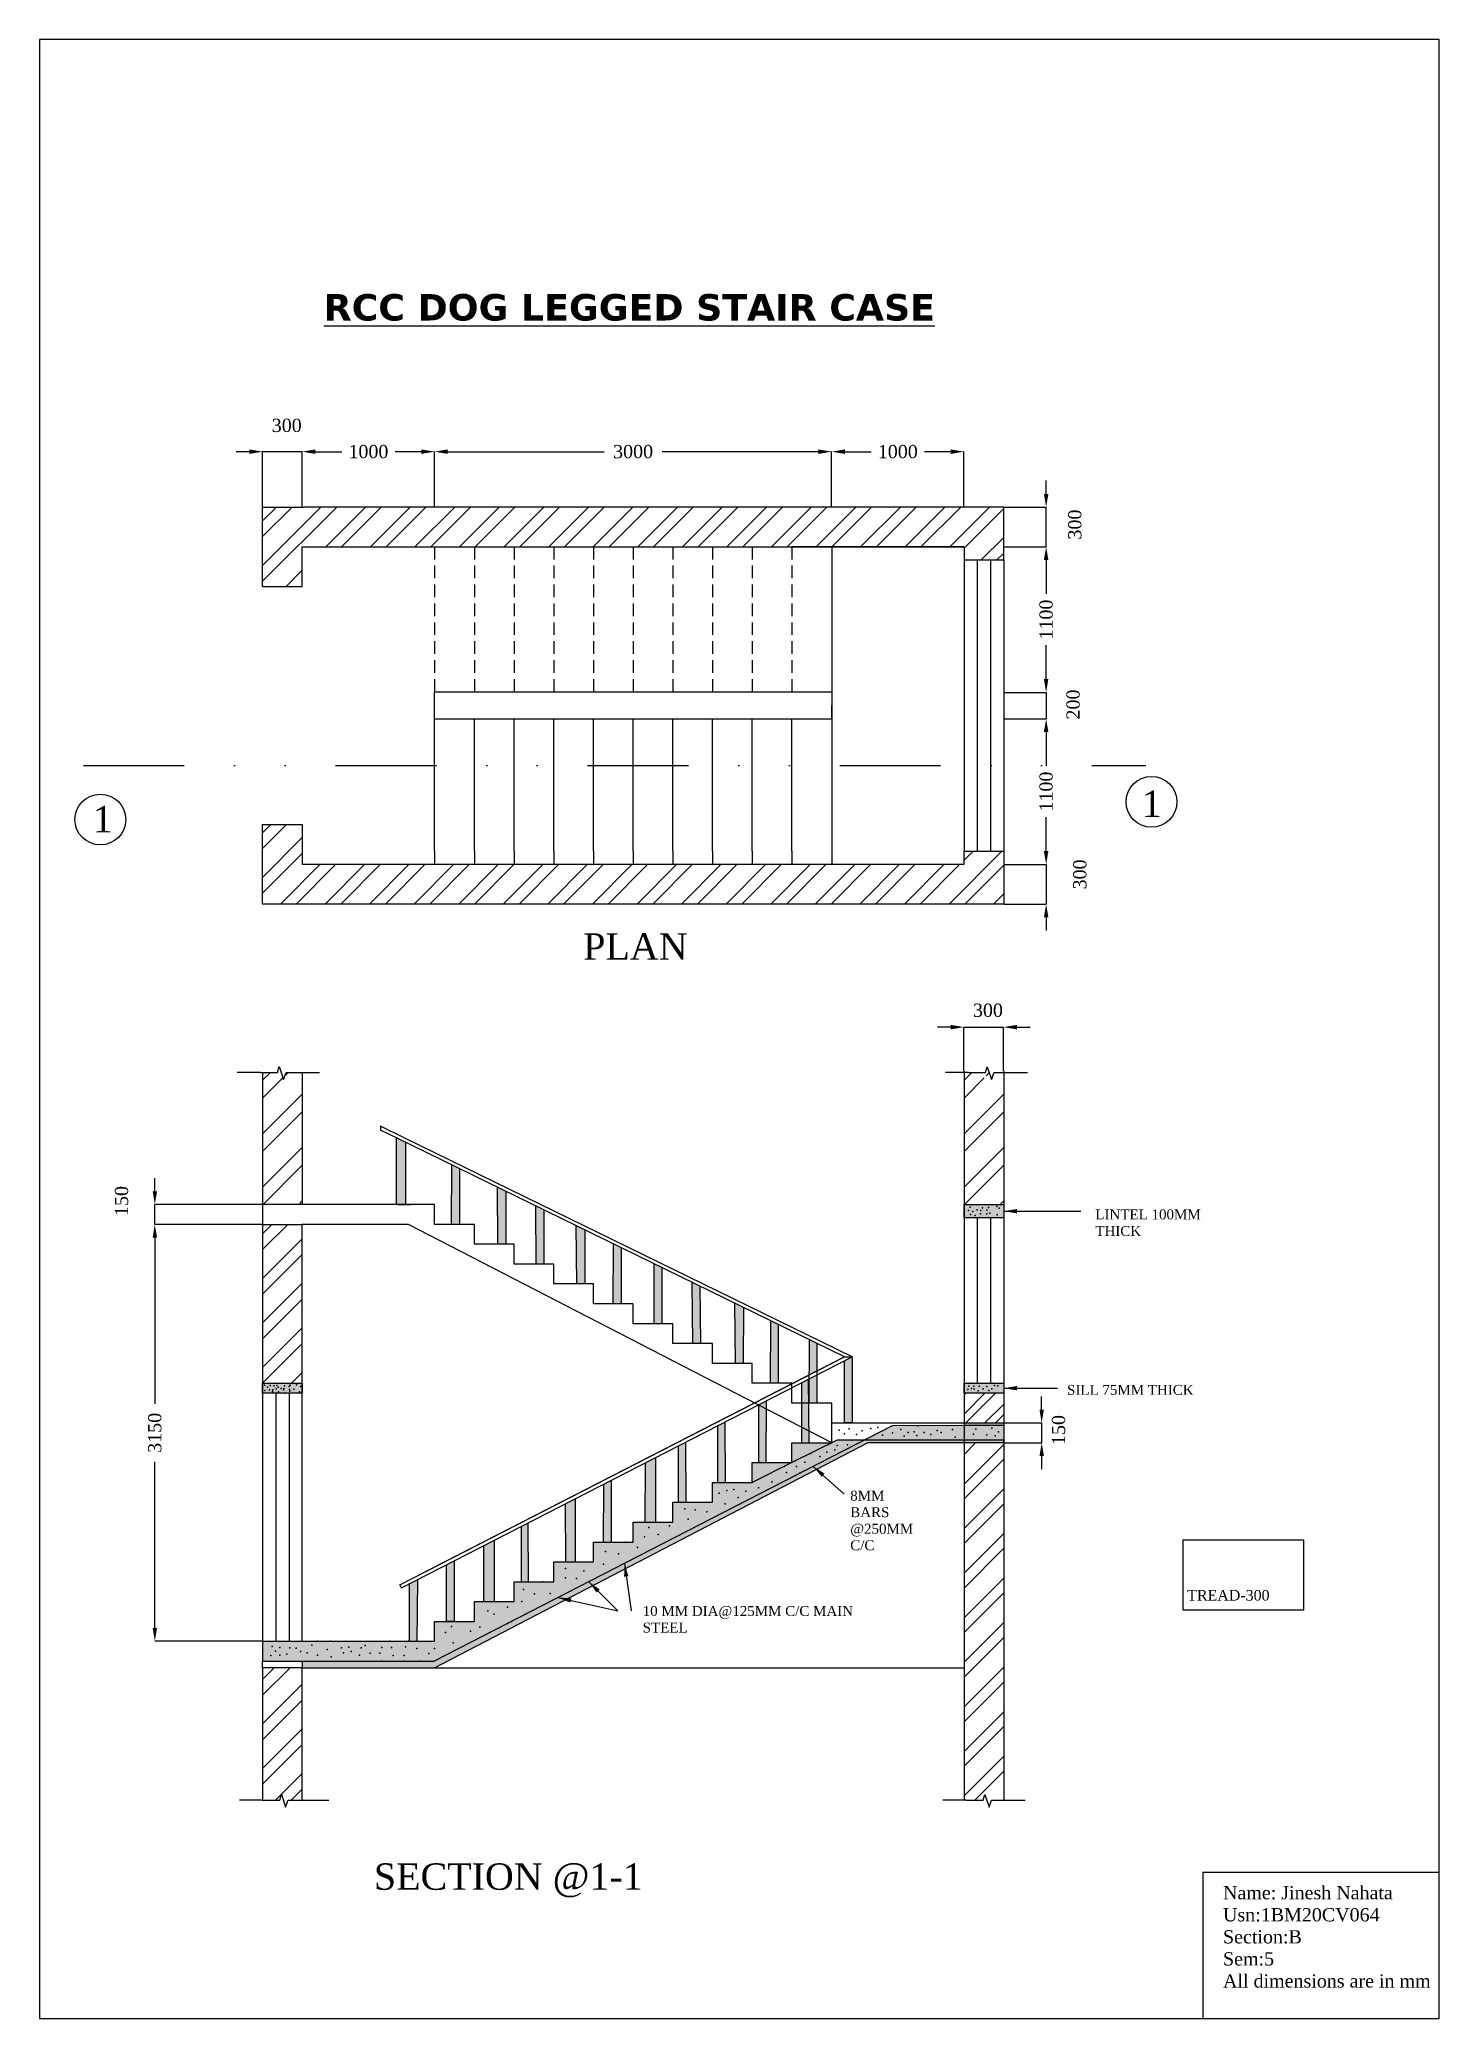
# Model space of a CAD drawing. Header units: millimetres. Extents: x -4890 to 5688, y -2617 to 12338.
import ezdxf

# ---------------------------------------------------------------- set-up
doc = ezdxf.new("R2010")
doc.units = ezdxf.units.MM
for name, pattern in [('ACAD_ISO02W100', [15, 12, -3]), ('DIVIDEX2', [63.5, 25.4, -12.7, 0, -12.7, 0, -12.7]), ('HIDDEN2', [4.7625, 3.175, -1.5875])]:
    doc.linetypes.add(name, pattern=pattern)
doc.styles.get("Standard").update_dxf_attribs({"font": 'times.ttf'})
doc.dimstyles.new('ISO-25', dxfattribs={"dimtxt": 100, "dimasz": 100, "dimexe": 1.25, "dimexo": 0.625, "dimgap": 60, "dimtad": 1, "dimtxsty": 'Standard', "dimcen": 60, "dimadec": 0, "dimazin": 0, "dimtfac": 1, "dimtmove": 0, "dimatfit": 3, "dimfxl": 1, "dimarcsym": 0})
pattern_1 = [(45, (0, 0), (-168.38, 168.38), []), (45, (0, 119.06), (-168.38, 168.38), [])]

# ---------------------------------------------------------------- blocks, each defined once
blk = doc.blocks.new('*D0')
at = {"color": 0, "lineweight": -2, "ltscale": 30, "transparency": 16777216}
for p, q in [((-3305, 9224), (-3405, 9224)), ((-3205, 8806), (-3205, 9225)), ((-2905, 9224), (-3205, 9224)), ((-2905, 8807), (-2905, 9225)), ((-2805, 9224), (-2705, 9224))]:
    blk.add_line(p, q, dxfattribs=at)
at = {"color": 0, "ltscale": 30, "transparency": 16777216}
for points in [[(-3305, 9241), (-3305, 9207), (-3205, 9224)], [(-2805, 9241), (-2805, 9207), (-2905, 9224)]]:
    blk.add_solid(points, dxfattribs=at)
at = {"layer": 'Defpoints', "color": 0, "ltscale": 30, "transparency": 16777216}
for p in [(-3205, 9224), (-3205, 8805), (-2905, 8806)]:
    blk.add_point(p, dxfattribs=at)
at = {"color": 0, "ltscale": 30, "transparency": 16777216, "insert": (-3022, 9422), "char_height": 100, "attachment_point": 5}
blk.add_mtext('300', dxfattribs=at)
blk = doc.blocks.new('*D1')
at = {"color": 0, "lineweight": -2, "ltscale": 30, "transparency": 16777216}
for p, q in [((-1905, 8806), (-1905, 9225)), ((-1805, 9224), (-623, 9224)), ((995, 9224), (-186, 9224)), ((1095, 8806), (1095, 9225))]:
    blk.add_line(p, q, dxfattribs=at)
at = {"color": 0, "ltscale": 30, "transparency": 16777216}
for points in [[(-1805, 9241), (-1805, 9207), (-1905, 9224)], [(995, 9241), (995, 9207), (1095, 9224)]]:
    blk.add_solid(points, dxfattribs=at)
at = {"layer": 'Defpoints', "color": 0, "ltscale": 30, "transparency": 16777216}
for p in [(1095, 9224), (-1905, 8805), (1095, 8805)]:
    blk.add_point(p, dxfattribs=at)
at = {"color": 0, "ltscale": 30, "transparency": 16777216, "insert": (-405, 9224), "char_height": 100, "attachment_point": 5}
blk.add_mtext('3000', dxfattribs=at)
blk = doc.blocks.new('*D2')
at = {"color": 0, "lineweight": -2, "ltscale": 30, "transparency": 16777216}
for p, q in [((1095, 8806), (1095, 9225)), ((1195, 9224), (1394, 9224)), ((1995, 9224), (1797, 9224)), ((2095, 8806), (2095, 9225))]:
    blk.add_line(p, q, dxfattribs=at)
at = {"color": 0, "ltscale": 30, "transparency": 16777216}
for points in [[(1195, 9241), (1195, 9207), (1095, 9224)], [(1995, 9241), (1995, 9207), (2095, 9224)]]:
    blk.add_solid(points, dxfattribs=at)
at = {"layer": 'Defpoints', "color": 0, "ltscale": 30, "transparency": 16777216}
for p in [(2095, 9224), (1095, 8805), (2095, 8805)]:
    blk.add_point(p, dxfattribs=at)
at = {"color": 0, "ltscale": 30, "transparency": 16777216, "insert": (1595, 9224), "char_height": 100, "attachment_point": 5}
blk.add_mtext('1000', dxfattribs=at)
blk = doc.blocks.new('*D3')
at = {"color": 0, "lineweight": -2, "ltscale": 30, "transparency": 16777216}
for p, q in [((-2905, 8807), (-2905, 9225)), ((-2805, 9224), (-2606, 9224)), ((-2005, 9224), (-2203, 9224)), ((-1905, 8806), (-1905, 9225))]:
    blk.add_line(p, q, dxfattribs=at)
at = {"color": 0, "ltscale": 30, "transparency": 16777216}
for points in [[(-2805, 9241), (-2805, 9207), (-2905, 9224)], [(-2005, 9241), (-2005, 9207), (-1905, 9224)]]:
    blk.add_solid(points, dxfattribs=at)
at = {"layer": 'Defpoints', "color": 0, "ltscale": 30, "transparency": 16777216}
for p in [(-2905, 9224), (-2905, 8806), (-1905, 8805)]:
    blk.add_point(p, dxfattribs=at)
at = {"color": 0, "ltscale": 30, "transparency": 16777216, "insert": (-2405, 9224), "char_height": 100, "attachment_point": 5}
blk.add_mtext('1000', dxfattribs=at)
blk = doc.blocks.new('*D4')
at = {"color": 0, "lineweight": -2, "ltscale": 30, "transparency": 16777216}
for p, q in [((2716, 8905), (2716, 9005)), ((2396, 8805), (2717, 8805)), ((2716, 8505), (2716, 8805)), ((2396, 8505), (2717, 8505)), ((2716, 8405), (2716, 8305))]:
    blk.add_line(p, q, dxfattribs=at)
at = {"color": 0, "ltscale": 30, "transparency": 16777216}
for points in [[(2699, 8905), (2733, 8905), (2716, 8805)], [(2699, 8405), (2733, 8405), (2716, 8505)]]:
    blk.add_solid(points, dxfattribs=at)
at = {"layer": 'Defpoints', "color": 0, "ltscale": 30, "transparency": 16777216}
for p in [(2395, 8805), (2716, 8805), (2395, 8505)]:
    blk.add_point(p, dxfattribs=at)
at = {"color": 0, "ltscale": 30, "transparency": 16777216, "insert": (2933, 8673), "char_height": 100, "attachment_point": 5, "rotation": 90}
blk.add_mtext('300', dxfattribs=at)
blk = doc.blocks.new('*D5')
at = {"color": 0, "lineweight": -2, "ltscale": 30, "transparency": 16777216}
for p, q in [((2396, 8505), (2717, 8505)), ((2716, 8405), (2716, 8149)), ((2716, 7505), (2716, 7762)), ((2396, 7405), (2717, 7405))]:
    blk.add_line(p, q, dxfattribs=at)
at = {"color": 0, "ltscale": 30, "transparency": 16777216}
for points in [[(2699, 8405), (2733, 8405), (2716, 8505)], [(2699, 7505), (2733, 7505), (2716, 7405)]]:
    blk.add_solid(points, dxfattribs=at)
at = {"layer": 'Defpoints', "color": 0, "ltscale": 30, "transparency": 16777216}
for p in [(2395, 8505), (2395, 7405), (2716, 7405)]:
    blk.add_point(p, dxfattribs=at)
at = {"color": 0, "ltscale": 30, "transparency": 16777216, "insert": (2716, 7955), "char_height": 100, "attachment_point": 5, "rotation": 90}
blk.add_mtext('1100', dxfattribs=at)
blk = doc.blocks.new('*D6')
at = {"color": 0, "lineweight": -2, "ltscale": 30, "transparency": 16777216}
for p, q in [((2716, 7505), (2716, 7605)), ((2396, 7405), (2717, 7405)), ((2716, 7405), (2716, 7205)), ((2396, 7205), (2717, 7205)), ((2716, 7105), (2716, 7005))]:
    blk.add_line(p, q, dxfattribs=at)
at = {"color": 0, "ltscale": 30, "transparency": 16777216}
for points in [[(2699, 7505), (2733, 7505), (2716, 7405)], [(2699, 7105), (2733, 7105), (2716, 7205)]]:
    blk.add_solid(points, dxfattribs=at)
at = {"layer": 'Defpoints', "color": 0, "ltscale": 30, "transparency": 16777216}
for p in [(2395, 7405), (2395, 7205), (2716, 7205)]:
    blk.add_point(p, dxfattribs=at)
at = {"color": 0, "ltscale": 30, "transparency": 16777216, "insert": (2920, 7313), "char_height": 100, "attachment_point": 5, "rotation": 90}
blk.add_mtext('200', dxfattribs=at)
blk = doc.blocks.new('*D7')
at = {"color": 0, "lineweight": -2, "ltscale": 30, "transparency": 16777216}
for p, q in [((2396, 7205), (2717, 7205)), ((2716, 7105), (2716, 6849)), ((2716, 6205), (2716, 6462)), ((2396, 6105), (2717, 6105))]:
    blk.add_line(p, q, dxfattribs=at)
at = {"color": 0, "ltscale": 30, "transparency": 16777216}
for points in [[(2699, 7105), (2733, 7105), (2716, 7205)], [(2699, 6205), (2733, 6205), (2716, 6105)]]:
    blk.add_solid(points, dxfattribs=at)
at = {"layer": 'Defpoints', "color": 0, "ltscale": 30, "transparency": 16777216}
for p in [(2395, 7205), (2395, 6105), (2716, 6105)]:
    blk.add_point(p, dxfattribs=at)
at = {"color": 0, "ltscale": 30, "transparency": 16777216, "insert": (2716, 6655), "char_height": 100, "attachment_point": 5, "rotation": 90}
blk.add_mtext('1100', dxfattribs=at)
blk = doc.blocks.new('*D8')
at = {"color": 0, "lineweight": -2, "ltscale": 30, "transparency": 16777216}
for p, q in [((2716, 6205), (2716, 6305)), ((2396, 6105), (2717, 6105)), ((2716, 6105), (2716, 5805)), ((2396, 5805), (2717, 5805)), ((2716, 5705), (2716, 5605))]:
    blk.add_line(p, q, dxfattribs=at)
at = {"color": 0, "ltscale": 30, "transparency": 16777216}
for points in [[(2699, 6205), (2733, 6205), (2716, 6105)], [(2699, 5705), (2733, 5705), (2716, 5805)]]:
    blk.add_solid(points, dxfattribs=at)
at = {"layer": 'Defpoints', "color": 0, "ltscale": 30, "transparency": 16777216}
for p in [(2395, 6105), (2395, 5805), (2716, 5805)]:
    blk.add_point(p, dxfattribs=at)
at = {"color": 0, "ltscale": 30, "transparency": 16777216, "insert": (2971, 6029), "char_height": 100, "attachment_point": 5, "rotation": 90}
blk.add_mtext('300', dxfattribs=at)
blk = doc.blocks.new('*D9')
at = {"color": 0, "lineweight": -2, "ltscale": 30, "transparency": 16777216}
for p, q in [((-3205, 3384), (-4020, 3384)), ((-4019, 3284), (-4019, 2027)), ((-4019, 334), (-4019, 1591)), ((-3205, 234), (-4020, 234))]:
    blk.add_line(p, q, dxfattribs=at)
at = {"color": 0, "ltscale": 30, "transparency": 16777216}
for points in [[(-4035, 3284), (-4002, 3284), (-4019, 3384)], [(-4035, 334), (-4002, 334), (-4019, 234)]]:
    blk.add_solid(points, dxfattribs=at)
at = {"layer": 'Defpoints', "color": 0, "ltscale": 30, "transparency": 16777216}
for p in [(-3205, 3384), (-4019, 234), (-3205, 234)]:
    blk.add_point(p, dxfattribs=at)
at = {"color": 0, "ltscale": 30, "transparency": 16777216, "insert": (-4019, 1809), "char_height": 100, "attachment_point": 5, "rotation": 90}
blk.add_mtext('3150', dxfattribs=at)
blk = doc.blocks.new('*D10')
at = {"color": 0, "lineweight": -2, "ltscale": 30, "transparency": 16777216}
for p, q in [((1995, 4875), (1895, 4875)), ((2095, 4544), (2095, 4876)), ((2095, 4875), (2395, 4875)), ((2395, 4544), (2395, 4876)), ((2495, 4875), (2595, 4875))]:
    blk.add_line(p, q, dxfattribs=at)
at = {"color": 0, "ltscale": 30, "transparency": 16777216}
for points in [[(1995, 4892), (1995, 4858), (2095, 4875)], [(2495, 4892), (2495, 4858), (2395, 4875)]]:
    blk.add_solid(points, dxfattribs=at)
at = {"layer": 'Defpoints', "color": 0, "ltscale": 30, "transparency": 16777216}
for p in [(2395, 4875), (2095, 4543), (2395, 4543)]:
    blk.add_point(p, dxfattribs=at)
at = {"color": 0, "ltscale": 30, "transparency": 16777216, "insert": (2276, 5002), "char_height": 100, "attachment_point": 5}
blk.add_mtext('300', dxfattribs=at)
blk = doc.blocks.new('*D11')
at = {"color": 0, "lineweight": -2, "ltscale": 30, "transparency": 16777216}
for p, q in [((2682, 1984), (2682, 2084)), ((2396, 1884), (2684, 1884)), ((2682, 1884), (2682, 1734)), ((2396, 1734), (2684, 1734)), ((2682, 1634), (2682, 1534))]:
    blk.add_line(p, q, dxfattribs=at)
at = {"color": 0, "ltscale": 30, "transparency": 16777216}
for points in [[(2666, 1984), (2699, 1984), (2682, 1884)], [(2666, 1634), (2699, 1634), (2682, 1734)]]:
    blk.add_solid(points, dxfattribs=at)
at = {"layer": 'Defpoints', "color": 0, "ltscale": 30, "transparency": 16777216}
for p in [(2395, 1884), (2395, 1734), (2682, 1734)]:
    blk.add_point(p, dxfattribs=at)
at = {"color": 0, "ltscale": 30, "transparency": 16777216, "insert": (2810, 1830), "char_height": 100, "attachment_point": 5, "rotation": 90}
blk.add_mtext('150', dxfattribs=at)
blk = doc.blocks.new('*D12')
at = {"color": 0, "lineweight": -2, "ltscale": 30, "transparency": 16777216}
for p, q in [((-4019, 3634), (-4019, 3734)), ((-3205, 3534), (-4020, 3534)), ((-4019, 3384), (-4019, 3534)), ((-3205, 3384), (-4020, 3384)), ((-4019, 3284), (-4019, 3184))]:
    blk.add_line(p, q, dxfattribs=at)
at = {"color": 0, "ltscale": 30, "transparency": 16777216}
for points in [[(-4035, 3634), (-4002, 3634), (-4019, 3534)], [(-4035, 3284), (-4002, 3284), (-4019, 3384)]]:
    blk.add_solid(points, dxfattribs=at)
at = {"layer": 'Defpoints', "color": 0, "ltscale": 30, "transparency": 16777216}
for p in [(-4019, 3534), (-3205, 3534), (-3205, 3384)]:
    blk.add_point(p, dxfattribs=at)
at = {"color": 0, "ltscale": 30, "transparency": 16777216, "insert": (-4270, 3561), "char_height": 100, "attachment_point": 5, "rotation": 90}
blk.add_mtext('150', dxfattribs=at)

msp = doc.modelspace()

# ---------------------------------------------------------------- hatches: boundary and pattern name
h = msp.add_hatch()
h.set_pattern_fill('STEEL', color=256, scale=75, style=0)
h.set_pattern_definition(pattern_1)
h.paths.add_polyline_path([(2395.419, 8805.449), (-2890.53, 8805.449), (-3204.581, 8805.449), (-3204.581, 8505.449), (-3204.581, 8205.449), (-2904.581, 8205.449), (-2904.581, 8505.449), (-1904.581, 8505.449), (1095.419, 8505.449), (2095.419, 8505.449), (2095.419, 8405.449), (2395.419, 8405.449)])
at = {"ltscale": 30}
h = msp.add_hatch(dxfattribs=at)
h.set_pattern_fill('STEEL', color=256, scale=75, style=0)
h.set_pattern_definition(pattern_1)
h.paths.add_polyline_path([(2395.419, 6105.449), (2395.419, 6205.449), (2095.419, 6205.449), (2095.419, 6105.449), (-2904.581, 6105.449), (-2904.581, 6405.449), (-3204.581, 6405.449), (-3204.581, 5805.449), (2395.419, 5805.449)])
h = msp.add_hatch(dxfattribs=at)
h.set_pattern_fill('ANSI32', color=256, scale=30)
h.paths.add_polyline_path([(-2904.581, 4531.654), (-2921.02, 4531.654), (-3027.646, 4531.654), (-3046.991, 4479.761), (-3079.017, 4576.339), (-3091.118, 4531.966), (-3204.581, 4532.986), (-3204.581, 3533.839), (-2904.581, 3533.839)])
h = msp.add_hatch(dxfattribs=at)
h.set_pattern_fill('ANSI32', color=256, scale=30)
h.set_pattern_definition([(45, (5300, 5e-13), (-202.056, 202.056), []), (45, (5434.7, 5e-13), (-202.056, 202.056), [])])
h.paths.add_polyline_path([(2395.419, 4531.654), (2378.98, 4531.654), (2272.354, 4531.654), (2253.009, 4479.761), (2220.983, 4576.339), (2208.882, 4531.966), (2095.419, 4532.986), (2095.419, 3533.839), (2395.419, 3533.839)])
h = msp.add_hatch(dxfattribs=at)
h.set_pattern_fill('AR-B816', color=256, scale=30)
h.paths.add_polyline_path([(-2032.673, 699.265), (-2096.812, 666.366), (-2096.812, 233.839), (-2036.812, 233.839)])
h.paths.add_polyline_path([(-1755.239, 841.572), (-1815.206, 810.812), (-1813.824, 383.839), (-1753.824, 383.839)])
h.paths.add_polyline_path([(-1454.724, 995.718), (-1533.233, 955.447), (-1532.035, 533.839), (-1472.035, 533.839), (-1454.581, 533.839)])
h.paths.add_polyline_path([(-1196.701, 1128.067), (-1250.645, 1100.398), (-1250.645, 683.839), (-1194.581, 683.839)])
h.paths.add_polyline_path([(-842.981, 1309.505), (-914.934, 1272.597), (-912.29, 833.839), (-852.29, 833.839), (-842.981, 833.839)])
h.paths.add_polyline_path([(-567.939, 1450.584), (-627.118, 1420.229), (-629.21, 983.839), (-569.21, 983.839)])
h.paths.add_polyline_path([(-236.124, 1620.785), (-310.58, 1582.594), (-314.677, 1133.839), (-254.677, 1133.839), (-236.124, 1133.839)])
h.paths.add_polyline_path([(-6.639, 1738.497), (-64.918, 1708.603), (-64.918, 1283.839), (-4.918, 1283.839)])
h.paths.add_polyline_path([(291.004, 1891.17), (232.155, 1860.984), (232.155, 1433.839), (292.155, 1433.839)])
h.paths.add_polyline_path([(601.973, 1988.554), (541.607, 2019.714), (541.607, 1583.839), (601.607, 1583.839)])
h.paths.add_polyline_path([(921.14, 2214.392), (866.505, 2186.367), (866.505, 2033.839), (923.156, 2033.839)])
h.paths.add_polyline_path([(923.156, 2033.839), (866.505, 2033.839), (866.505, 1852.003), (925.526, 1821.537)])
h.paths.add_polyline_path([(925.526, 1821.537), (866.505, 1852.003), (866.505, 1733.839), (926.505, 1733.839)])
h.paths.add_polyline_path([(1251.487, 2383.839), (1191.487, 2353.063), (1191.487, 1883.839), (1251.487, 1883.839)])
h.paths.add_polyline_path([(985.029, 2484.766), (927.623, 2512.829), (927.03, 2248.163), (985.726, 2278.276)])
h.paths.add_polyline_path([(985.829, 2247.573), (926.962, 2217.377), (926.55, 2033.839), (986.55, 2033.839)])
h.paths.add_polyline_path([(693.731, 2627.167), (634.805, 2655.973), (633.435, 2183.839), (693.435, 2183.839)])
h.paths.add_polyline_path([(431.986, 2755.121), (363.948, 2788.381), (369.813, 2333.839), (429.813, 2333.839)])
h.paths.add_polyline_path([(102.109, 2916.381), (41.662, 2945.931), (45.85, 2483.839), (105.85, 2483.839)])
h.paths.add_polyline_path([(-186.855, 3057.641), (-245.03, 3086.08), (-246.855, 2633.839), (-186.855, 2633.839)])
h.paths.add_polyline_path([(-496.149, 3208.839), (-553.011, 3236.636), (-556.149, 2783.839), (-496.149, 2783.839)])
h.paths.add_polyline_path([(-770.612, 3343.01), (-835.126, 3374.548), (-830.612, 2933.839), (-770.612, 2933.839)])
h.paths.add_polyline_path([(-1078.594, 3493.567), (-1138.881, 3523.039), (-1138.594, 3083.839), (-1078.594, 3083.839)])
h.paths.add_polyline_path([(-1367.251, 3634.677), (-1429.653, 3665.182), (-1427.251, 3233.839), (-1367.251, 3233.839)])
h.paths.add_polyline_path([(-1716.197, 3805.259), (-1774.372, 3833.698), (-1776.197, 3383.839), (-1716.197, 3383.839)])
h.paths.add_polyline_path([(-2123.785, 4004.508), (-2183.785, 4033.839), (-2193.785, 4038.728), (-2193.785, 4033.839), (-2193.785, 3533.839), (-2133.785, 3533.839), (-2123.785, 3533.839)])
h = msp.add_hatch(color=8, dxfattribs=at)
h.dxf.hatch_style = 1
h.paths.add_polyline_path([(-2123.785, 4004.508), (-2183.785, 4033.839), (-2193.785, 4038.728), (-2193.785, 4033.839), (-2193.785, 3533.839), (-2133.785, 3533.839), (-2123.785, 3533.839)])
h.paths.add_polyline_path([(-1716.197, 3805.259), (-1774.372, 3833.698), (-1776.197, 3383.839), (-1716.197, 3383.839)])
h.paths.add_polyline_path([(-1367.251, 3634.677), (-1429.653, 3665.182), (-1427.251, 3233.839), (-1367.251, 3233.839)])
h.paths.add_polyline_path([(-1078.594, 3493.567), (-1138.881, 3523.039), (-1138.594, 3083.839), (-1078.594, 3083.839)])
h.paths.add_polyline_path([(-770.612, 3343.01), (-835.126, 3374.548), (-830.612, 2933.839), (-770.612, 2933.839)])
h.paths.add_polyline_path([(-496.149, 3208.839), (-553.011, 3236.636), (-556.149, 2783.839), (-496.149, 2783.839)])
h.paths.add_polyline_path([(-186.855, 3057.641), (-245.03, 3086.08), (-246.855, 2633.839), (-186.855, 2633.839)])
h.paths.add_polyline_path([(-2032.673, 699.265), (-2096.812, 666.366), (-2096.812, 233.839), (-2036.812, 233.839)])
h.paths.add_polyline_path([(-1755.239, 841.572), (-1815.206, 810.812), (-1813.824, 383.839), (-1753.824, 383.839)])
h.paths.add_polyline_path([(-1454.724, 995.718), (-1533.233, 955.447), (-1532.035, 533.839), (-1472.035, 533.839), (-1454.581, 533.839)])
h.paths.add_polyline_path([(-1196.701, 1128.067), (-1250.645, 1100.398), (-1250.645, 683.839), (-1194.581, 683.839)])
h.paths.add_polyline_path([(-842.981, 1309.505), (-914.934, 1272.597), (-912.29, 833.839), (-852.29, 833.839), (-842.981, 833.839)])
h.paths.add_polyline_path([(-567.939, 1450.584), (-627.118, 1420.229), (-629.21, 983.839), (-569.21, 983.839)])
h.paths.add_polyline_path([(-236.124, 1620.785), (-310.58, 1582.594), (-314.677, 1133.839), (-254.677, 1133.839), (-236.124, 1133.839)])
h.paths.add_polyline_path([(291.004, 1891.17), (232.155, 1860.984), (232.155, 1433.839), (292.155, 1433.839)])
h.paths.add_polyline_path([(601.973, 1988.554), (541.607, 2019.714), (541.607, 1583.839), (601.607, 1583.839)])
h.paths.add_polyline_path([(-6.639, 1738.497), (-64.918, 1708.603), (-64.918, 1283.839), (-4.918, 1283.839)])
h.paths.add_polyline_path([(602.029, 2050.707), (541.607, 2019.714), (601.973, 1988.554)])
h.paths.add_polyline_path([(923.156, 2033.839), (866.505, 2033.839), (866.505, 1852.003), (925.526, 1821.537)])
h.paths.add_polyline_path([(925.526, 1821.537), (866.505, 1852.003), (866.505, 1733.839), (926.505, 1733.839)])
h.paths.add_polyline_path([(921.14, 2214.392), (866.505, 2186.367), (866.505, 2033.839), (923.156, 2033.839)])
h.paths.add_polyline_path([(985.829, 2247.573), (926.962, 2217.377), (926.55, 2033.839), (986.55, 2033.839)])
h.paths.add_polyline_path([(985.029, 2484.766), (927.623, 2512.829), (927.03, 2248.163), (985.726, 2278.276)])
h.paths.add_polyline_path([(1251.487, 2383.839), (1191.487, 2353.063), (1191.487, 1883.839), (1251.487, 1883.839)])
h.paths.add_polyline_path([(102.109, 2916.381), (41.662, 2945.931), (45.85, 2483.839), (105.85, 2483.839)])
h.paths.add_polyline_path([(431.986, 2755.121), (363.948, 2788.381), (369.813, 2333.839), (429.813, 2333.839)])
h.paths.add_polyline_path([(693.731, 2627.167), (634.805, 2655.973), (633.435, 2183.839), (693.435, 2183.839)])
h = msp.add_hatch(dxfattribs=at)
h.set_pattern_fill('AR-CONC', color=256, scale=0.75, style=0)
h.paths.add_polyline_path([(2395.419, 2183.839), (2095.419, 2183.839), (2095.419, 2108.839), (2395.419, 2108.839)])
h.paths.add_polyline_path([(2395.419, 3533.839), (2095.419, 3533.839), (2095.419, 3433.839), (2395.419, 3433.839)])
h.paths.add_polyline_path([(-2904.581, 2183.839), (-3204.581, 2183.839), (-3204.581, 2108.839), (-2904.581, 2108.839)])
h = msp.add_hatch(dxfattribs=at)
h.set_pattern_fill('STEEL', color=256, scale=75, style=0)
h.set_pattern_definition(pattern_1)
h.paths.add_polyline_path([(-2904.581, 3383.839), (-3204.581, 3383.839), (-3204.581, 2183.839), (-2904.581, 2183.839)])
h = msp.add_hatch(dxfattribs=at)
h.set_pattern_fill('STEEL', color=256, scale=50, style=0)
h.set_pattern_definition([(45, (0, 0), (-112.253, 112.253), []), (45, (0, 79.38), (-112.253, 112.253), [])])
h.paths.add_polyline_path([(2395.419, 2108.839), (2095.419, 2108.839), (2095.419, 1883.839), (2395.419, 1883.839)])
at = {"ltscale": 40}
h = msp.add_hatch(dxfattribs=at)
h.set_pattern_fill('AR-CONC', color=256, scale=0.75, style=0)
h.paths.add_polyline_path([(1095.419, 1733.444), (1095.419, 1733.839), (795.419, 1733.839), (795.419, 1583.839)], flags=17)
h.paths.add_polyline_path([(795.419, 1583.839), (495.419, 1583.839), (495.419, 1433.839)], flags=17)
h.paths.add_polyline_path([(2095.419, 1863.839), (1552.263, 1861.665), (1342.412, 1753.839), (1366.197, 1753.839), (2095.419, 1753.839)])
h.paths.add_polyline_path([(2395.419, 1863.839), (2095.419, 1863.839), (2095.419, 1753.839), (2395.419, 1753.839)])
h.paths.add_polyline_path([(2395.419, 1753.839), (2095.419, 1753.839), (2095.419, 1733.839), (2395.419, 1733.839)])
h.paths.add_polyline_path([(2095.419, 1753.839), (1366.197, 1753.839), (1342.412, 1753.839), (-1907.753, 83.839), (-2904.581, 83.839), (-2904.581, 33.839), (-1904.581, 33.839), (1365.504, 1733.839), (2095.419, 1733.839)])
h.paths.add_polyline_path([(2395.419, 1883.839), (2095.419, 1883.839), (2095.419, 1863.839), (2395.419, 1863.839)])
h = msp.add_hatch(dxfattribs=at)
h.set_pattern_fill('AR-CONC', color=256, scale=0.75, style=0)
h.paths.add_polyline_path([(1342.412, 1753.839), (1136.318, 1753.839), (795.419, 1583.839), (495.419, 1433.839), (195.419, 1433.839), (195.419, 1283.839), (-104.581, 1283.839), (-104.581, 1133.839), (-404.581, 1133.839), (-404.581, 983.839), (-704.581, 983.839), (-704.581, 833.839), (-1004.581, 833.839), (-1004.581, 683.839), (-1304.581, 683.839), (-1304.581, 533.839), (-1604.581, 533.839), (-1604.581, 383.839), (-1904.581, 383.839), (-1904.581, 233.839), (-2904.581, 233.839), (-3204.581, 233.839), (-3204.581, 83.839), (-2904.581, 83.839), (-1907.753, 83.839)])
at = {"ltscale": 30}
h = msp.add_hatch(dxfattribs=at)
h.set_pattern_fill('ANSI32', color=256, scale=25)
h.paths.add_polyline_path([(2395.419, 1733.839), (2095.419, 1733.839), (2095.419, 33.839), (2095.419, -966.161), (2395.419, -966.161), (2395.419, 33.839)])
h = msp.add_hatch(dxfattribs=at)
h.set_pattern_fill('STEEL', color=256, scale=75, style=0)
h.set_pattern_definition(pattern_1)
h.paths.add_polyline_path([(-2904.581, 33.839), (-3204.581, 33.839), (-3204.581, -966.161), (-3074.68, -967.329), (-3038.792, -835.893), (-3039.976, -967.641), (-2904.581, -967.641)])

# ---------------------------------------------------------------- linework, layer by layer
for p, q in [((-3204.581, 8505.449), (-3204.581, 8805.449)), ((-3204.581, 8805.449), (-2890.53, 8805.449)), ((2395.419, 8805.449), (-2890.53, 8805.449)), ((2395.419, 8405.449), (2395.419, 8805.449)), ((-3204.581, 8205.449), (-3204.581, 8505.449)), ((-2904.581, 8205.449), (-2904.581, 8505.449)), ((-2904.581, 8505.449), (-1904.581, 8505.449)), ((-1904.581, 8505.449), (1095.419, 8505.449)), ((1095.419, 8505.449), (2095.419, 8505.449)), ((2095.419, 8505.449), (2095.419, 8405.449)), ((2095.419, 8405.449), (2395.419, 8405.449)), ((2095.419, 8405.449), (2095.419, 7405.449)), ((2195.419, 8405.449), (2195.419, 6205.449)), ((2295.419, 8405.449), (2295.419, 6205.449)), ((2395.419, 8405.449), (2395.419, 6205.449)), ((-3204.581, 8205.449), (-2904.581, 8205.449)), ((2095.419, 7405.449), (2095.419, 7205.449)), ((2095.419, 7205.449), (2095.419, 6205.449)), ((2095.419, 6205.449), (2395.419, 6205.449))]:
    msp.add_line(p, q)
at = {"linetype": 'HIDDEN2', "ltscale": 30}
for p, q in [((2395.419, 8805.449), (2095.419, 8805.449)), ((-1904.581, 8505.449), (-1904.581, 7405.449)), ((-1604.581, 8505.449), (-1604.581, 7405.449)), ((-1304.581, 8505.449), (-1304.581, 7405.449)), ((-1004.581, 8505.449), (-1004.581, 7405.449)), ((-704.581, 8505.449), (-704.581, 7405.449)), ((-404.581, 8505.449), (-404.581, 7405.449)), ((-104.581, 8505.449), (-104.581, 7405.449)), ((195.419, 8505.449), (195.419, 7405.449)), ((495.419, 8505.449), (495.419, 7405.449)), ((795.419, 8505.449), (795.419, 7405.449)), ((-2193.785, 4033.839), (-2193.785, 4038.728))]:
    msp.add_line(p, q, dxfattribs=at)
at = {"linetype": 'ACAD_ISO02W100', "ltscale": 30}
msp.add_line((1095.419, 8505.449), (795.419, 8505.449), dxfattribs=at)
at = {"ltscale": 30}
for p, q in [((2095.419, 8505.449), (1095.419, 8505.449)), ((1095.419, 8505.449), (1095.419, 6205.449)), ((1095.419, 7405.449), (-1904.581, 7405.449)), ((-1904.581, 7205.449), (-1904.581, 7405.449)), ((-1904.581, 6205.449), (-1904.581, 7205.449)), ((-1904.581, 7205.449), (1095.419, 7205.449)), ((-1604.581, 6205.449), (-1604.581, 7205.449)), ((-1304.581, 6205.449), (-1304.581, 7205.449)), ((-1004.581, 6205.449), (-1004.581, 7205.449)), ((-704.581, 6205.449), (-704.581, 7205.449)), ((-404.581, 6205.449), (-404.581, 7205.449)), ((-104.581, 6205.449), (-104.581, 7205.449)), ((195.419, 6205.449), (195.419, 7205.449)), ((495.419, 6205.449), (495.419, 7205.449)), ((795.419, 6205.449), (795.419, 7205.449)), ((1095.419, 7205.449), (1095.419, 7305.449)), ((1095.419, 7205.449), (1095.419, 7205.449)), ((-3204.581, 5805.449), (-3204.581, 6405.449)), ((-3204.581, 6405.449), (-2904.581, 6405.449)), ((-2904.581, 6405.449), (-2904.581, 6105.449)), ((-1904.581, 6205.449), (-1904.581, 6105.449)), ((-1604.581, 6205.449), (-1604.581, 6105.449)), ((-1304.581, 6205.449), (-1304.581, 6105.449)), ((-1004.581, 6205.449), (-1004.581, 6105.449)), ((-704.581, 6205.449), (-704.581, 6105.449)), ((-404.581, 6205.449), (-404.581, 6105.449)), ((-104.581, 6205.449), (-104.581, 6105.449)), ((195.419, 6205.449), (195.419, 6105.449)), ((495.419, 6205.449), (495.419, 6105.449)), ((795.419, 6205.449), (795.419, 6105.449)), ((1095.419, 6205.449), (1095.419, 6105.449)), ((2095.419, 6105.449), (2095.419, 6205.449)), ((2395.419, 6205.449), (2395.419, 6105.449)), ((-2904.581, 6105.449), (2095.419, 6105.449)), ((2395.419, 6105.449), (2395.419, 5805.449)), ((2395.419, 5805.449), (-3204.581, 5805.449)), ((-3221.02, 4533.134), (-3395.575, 4533.134)), ((-3221.02, 4533.134), (-3091.118, 4531.966)), ((-3204.581, 4533.839), (-3204.581, 3533.839)), ((-3091.118, 4531.966), (-3079.017, 4576.339)), ((-3079.017, 4576.339), (-3046.991, 4479.761)), ((-3046.991, 4479.761), (-3027.646, 4531.654)), ((-3027.646, 4531.654), (-2921.02, 4531.654)), ((-2921.02, 4531.654), (-2774.703, 4531.654)), ((-2904.581, 4531.654), (-2904.581, 3533.839)), ((2128.95, 4533.018), (1954.395, 4533.018)), ((2095.419, 4542.985), (2095.419, 33.839)), ((2095.419, 4542.985), (2095.419, 4542.985)), ((2095.419, 4542.985), (2095.419, 4542.985)), ((2128.95, 4533.018), (2258.852, 4531.85)), ((2258.852, 4531.85), (2270.953, 4576.223)), ((2270.953, 4576.223), (2302.979, 4479.646)), ((2302.979, 4479.646), (2322.323, 4531.538)), ((2322.323, 4531.538), (2428.95, 4531.538)), ((2395.419, 4542.985), (2395.419, 33.839)), ((2428.95, 4531.538), (2575.267, 4531.538)), ((-2123.785, 4033.839), (-2313.544, 4126.602)), ((-2313.544, 4126.602), (-2313.544, 4097.272)), ((-2308.516, 4094.814), (-2313.544, 4097.272)), ((-2183.785, 4033.839), (-2308.516, 4094.814)), ((-2193.785, 3533.839), (-2193.785, 4033.839)), ((1191.487, 2383.839), (-2183.785, 4033.839)), ((1251.487, 2383.839), (-2123.785, 4033.839)), ((-2123.785, 4004.508), (-2123.785, 3533.839)), ((-1776.197, 3383.839), (-1774.372, 3833.698)), ((-1716.197, 3805.259), (-1716.197, 3383.839)), ((-1427.251, 3233.839), (-1429.653, 3665.182)), ((-1367.251, 3634.677), (-1367.251, 3233.839)), ((-3204.581, 3533.839), (-3204.581, 3383.839)), ((-2904.581, 3533.839), (-3204.581, 3533.839)), ((-1904.581, 3533.839), (-2904.581, 3533.839)), ((-2133.785, 3533.839), (-2193.785, 3533.839)), ((-2183.785, 3533.839), (-2083.785, 3533.839)), ((-2183.785, 3533.839), (-2123.785, 3533.839)), ((-1904.581, 3383.839), (-1904.581, 3533.839)), ((-1138.594, 3083.839), (-1138.881, 3523.039)), ((-1078.594, 3493.567), (-1078.594, 3083.839)), ((2095.419, 3533.839), (2395.419, 3533.839)), ((2095.419, 3433.839), (2095.419, 3533.839)), ((2395.419, 3533.839), (2395.419, 3433.839)), ((-3204.581, 3383.839), (-2904.581, 3383.839)), ((-3204.581, 3383.839), (-3204.581, 233.839)), ((-2904.581, 233.839), (-2904.581, 3383.839)), ((-2101.046, 3383.839), (-2904.581, 3383.839)), ((1095.419, 1733.839), (-2101.046, 3383.839)), ((-1604.581, 3383.839), (-1904.581, 3383.839)), ((-1716.197, 3383.839), (-1776.197, 3383.839)), ((-1604.581, 3233.839), (-1604.581, 3383.839)), ((-830.612, 2933.839), (-835.126, 3374.548)), ((-770.612, 3343.01), (-770.612, 2933.839)), ((2395.419, 3433.839), (2095.419, 3433.839)), ((2195.419, 3433.839), (2195.419, 2183.839)), ((2295.419, 3433.839), (2295.419, 2183.839)), ((2395.419, 3433.839), (2395.419, 2183.839)), ((-1304.581, 3233.839), (-1604.581, 3233.839)), ((-1367.251, 3233.839), (-1427.251, 3233.839)), ((-1304.581, 3083.839), (-1304.581, 3233.839)), ((-556.149, 2783.839), (-553.011, 3236.636)), ((-496.149, 3208.839), (-496.149, 2783.839)), ((-1004.581, 3083.839), (-1304.581, 3083.839)), ((-1078.594, 3083.839), (-1138.594, 3083.839)), ((-1004.581, 2933.839), (-1004.581, 3083.839)), ((-246.855, 2633.839), (-245.03, 3086.08)), ((-186.855, 3057.641), (-186.855, 2633.839)), ((-704.581, 2933.839), (-1004.581, 2933.839)), ((-770.612, 2933.839), (-830.612, 2933.839)), ((-770.612, 2933.839), (-820.612, 2933.839)), ((-704.581, 2783.839), (-704.581, 2933.839)), ((45.85, 2483.839), (41.662, 2945.931)), ((105.85, 2483.839), (102.109, 2916.381)), ((-404.581, 2783.839), (-704.581, 2783.839)), ((-496.149, 2783.839), (-556.149, 2783.839)), ((-404.581, 2633.839), (-404.581, 2783.839)), ((369.813, 2333.839), (363.948, 2788.381)), ((429.813, 2333.839), (431.986, 2755.121)), ((-104.581, 2633.839), (-404.581, 2633.839)), ((-186.855, 2633.839), (-246.855, 2633.839)), ((-104.581, 2483.839), (-104.581, 2633.839)), ((633.435, 2183.839), (634.805, 2655.973)), ((693.435, 2183.839), (693.731, 2627.167)), ((195.419, 2483.839), (-104.581, 2483.839)), ((105.85, 2483.839), (45.85, 2483.839)), ((195.419, 2333.839), (195.419, 2483.839)), ((926.55, 2033.839), (927.623, 2512.829)), ((986.55, 2033.839), (985.029, 2484.766)), ((-2166.398, 661.117), (1191.487, 2383.839)), ((-2154.033, 637.014), (1251.487, 2383.839)), ((1191.487, 2383.839), (-2024.649, 733.839)), ((495.419, 2333.839), (195.419, 2333.839)), ((429.813, 2333.839), (369.813, 2333.839)), ((429.813, 2333.839), (369.813, 2333.839)), ((495.419, 2183.839), (495.419, 2333.839)), ((1191.487, 2383.839), (1251.487, 2383.839)), ((1191.487, 1883.839), (1191.487, 2353.063)), ((1251.487, 2383.839), (1251.487, 1883.839)), ((-3204.581, 2108.839), (-3204.581, 2183.839)), ((-3204.581, 2183.839), (-2904.581, 2183.839)), ((-2904.581, 2108.839), (-3204.581, 2108.839)), ((-3204.581, 2108.839), (-3204.581, 233.839)), ((-3204.581, 2108.839), (-3204.581, 233.839)), ((-3104.581, 2108.839), (-3104.581, 233.839)), ((-3004.581, 2108.839), (-3004.581, 233.839)), ((-2904.581, 2183.839), (-2904.581, 2108.839)), ((795.419, 2183.839), (495.419, 2183.839)), ((693.435, 2183.839), (633.435, 2183.839)), ((795.419, 2033.839), (795.419, 2183.839)), ((866.505, 2186.367), (866.505, 1733.839)), ((926.505, 1733.839), (921.14, 2214.392)), ((2095.419, 2183.839), (2395.419, 2183.839)), ((2095.419, 2108.839), (2095.419, 2183.839)), ((2395.419, 2108.839), (2095.419, 2108.839)), ((2395.419, 2183.839), (2395.419, 2108.839)), ((541.607, 2019.714), (541.607, 1583.839)), ((601.607, 1583.839), (602.029, 2050.707)), ((1095.419, 2033.839), (795.419, 2033.839)), ((986.55, 2033.839), (926.55, 2033.839)), ((1095.419, 1883.839), (1095.419, 2033.839)), ((1552.263, 1861.665), (-1907.753, 83.839)), ((232.155, 1860.984), (232.155, 1433.839)), ((292.155, 1433.839), (291.004, 1891.17)), ((1095.419, 1733.839), (1095.419, 1883.839)), ((1095.419, 1883.839), (2095.419, 1883.839)), ((1251.487, 1883.839), (1191.487, 1883.839)), ((2095.419, 1863.839), (1552.263, 1861.665)), ((2095.419, 1883.839), (2395.419, 1883.839)), ((2395.419, 1863.839), (2095.419, 1863.839)), ((2395.419, 1883.839), (2395.419, 1733.839)), ((2395.419, 1883.839), (2395.419, 1863.839)), ((-1904.581, 33.839), (1365.504, 1733.839)), ((-64.918, 1708.603), (-64.918, 1283.839)), ((-4.918, 1283.839), (-6.639, 1738.497)), ((1136.318, 1753.839), (795.419, 1583.839)), ((795.419, 1583.839), (795.419, 1733.839)), ((795.419, 1733.839), (1095.419, 1733.839)), ((866.505, 1733.839), (926.505, 1733.839)), ((1366.197, 1753.839), (1136.318, 1753.839)), ((2095.419, 1733.839), (1365.504, 1733.839)), ((2395.419, 1753.839), (1366.197, 1753.839)), ((2095.419, 1733.839), (2095.419, 1733.839)), ((2395.419, 1733.839), (2095.419, 1733.839)), ((2395.419, 1733.839), (2395.419, 1753.839)), ((2395.419, 1753.839), (2395.419, 1733.839)), ((2395.419, 1733.839), (2395.419, 1753.839)), ((2395.419, 1733.839), (2395.419, 1743.839)), ((-314.677, 1133.839), (-310.58, 1582.594)), ((-236.124, 1620.785), (-236.124, 1133.839)), ((495.419, 1433.839), (495.419, 1583.839)), ((495.419, 1583.839), (795.419, 1583.839)), ((795.419, 1583.839), (495.419, 1433.839)), ((541.607, 1583.839), (601.607, 1583.839)), ((-629.21, 983.839), (-627.118, 1420.229)), ((-569.21, 983.839), (-567.939, 1450.584)), ((195.419, 1283.839), (195.419, 1433.839)), ((195.419, 1433.839), (495.419, 1433.839)), ((232.155, 1433.839), (292.155, 1433.839)), ((-912.29, 833.839), (-914.934, 1272.597)), ((-842.981, 1309.505), (-842.981, 833.839)), ((-104.581, 1133.839), (-104.581, 1283.839)), ((-104.581, 1283.839), (195.419, 1283.839)), ((-64.918, 1283.839), (-4.918, 1283.839)), ((-9.131, 1283.839), (50.869, 1283.839)), ((-1250.645, 1100.398), (-1250.645, 683.839)), ((-1194.581, 683.839), (-1196.701, 1128.067)), ((-404.581, 983.839), (-404.581, 1133.839)), ((-404.581, 1133.839), (-104.581, 1133.839)), ((-314.677, 1133.839), (-254.677, 1133.839)), ((-1532.035, 533.839), (-1533.233, 955.447)), ((-1454.724, 995.718), (-1454.581, 533.839)), ((-704.581, 833.839), (-704.581, 983.839)), ((-704.581, 983.839), (-404.581, 983.839)), ((-629.21, 983.839), (-569.21, 983.839)), ((-1813.824, 383.839), (-1815.206, 810.812)), ((-1753.824, 383.839), (-1755.239, 841.572)), ((-1004.581, 683.839), (-1004.581, 833.839)), ((-1004.581, 833.839), (-704.581, 833.839)), ((-912.29, 833.839), (-852.29, 833.839)), ((-2154.033, 637.014), (-2166.398, 661.117)), ((-2096.812, 666.366), (-2096.812, 233.839)), ((-2036.812, 233.839), (-2032.673, 699.265)), ((-1304.581, 533.839), (-1304.581, 683.839)), ((-1304.581, 683.839), (-1004.581, 683.839)), ((-1304.581, 683.839), (-1204.581, 683.839)), ((-1254.581, 683.839), (-1194.581, 683.839)), ((-1204.581, 683.839), (-1144.581, 683.839)), ((-1604.581, 383.839), (-1604.581, 533.839)), ((-1604.581, 533.839), (-1304.581, 533.839)), ((-1532.035, 533.839), (-1472.035, 533.839)), ((-1904.581, 233.839), (-1904.581, 383.839)), ((-1904.581, 383.839), (-1604.581, 383.839)), ((-1813.824, 383.839), (-1753.824, 383.839)), ((-1753.824, 383.839), (-1813.824, 383.839)), ((-3204.581, 233.839), (-2904.581, 233.839)), ((-3204.581, 233.839), (-3204.581, 83.839)), ((-2904.581, 233.839), (-1904.581, 233.839)), ((-2096.812, 233.839), (-2036.812, 233.839)), ((-3204.581, 83.839), (-2904.581, 83.839)), ((-3204.581, 33.839), (-3204.581, 83.839)), ((-2904.581, 33.839), (-3204.581, 33.839)), ((-3204.581, 33.839), (-3204.581, -966.161)), ((-2904.581, 83.839), (-2904.581, 33.839)), ((-2904.581, 83.839), (-1907.753, 83.839)), ((-2904.581, -966.161), (-2904.581, 33.839)), ((-2904.581, 33.839), (2095.419, 33.839)), ((2095.419, 33.839), (2095.419, -966.161)), ((2395.419, 33.839), (2395.419, -966.161)), ((-3204.581, -966.161), (-3379.137, -966.161)), ((-3204.581, -966.161), (-3074.68, -967.329)), ((-3074.68, -967.329), (-3062.578, -922.956)), ((-3062.578, -922.956), (-3039.368, -899.745)), ((-3062.578, -922.956), (-3030.553, -1019.533)), ((-3030.553, -1019.533), (-3011.208, -967.641)), ((-3011.208, -967.641), (-2904.581, -967.641)), ((-2904.581, -966.161), (-2703.304, -966.161)), ((2110.579, -966.672), (1936.024, -966.672)), ((2110.579, -966.672), (2240.481, -967.84)), ((2240.481, -967.84), (2252.582, -923.467)), ((2252.582, -923.467), (2284.608, -1020.045)), ((2284.608, -1020.045), (2303.953, -968.152)), ((2303.953, -968.152), (2410.579, -968.152)), ((2410.579, -968.152), (2556.897, -968.152)), ((5687.569, -1512.871), (3900.335, -1512.871)), ((3900.335, -1512.871), (3900.335, -2616.589)), ((5687.569, -1512.871), (5684.622, -1512.871))]:
    msp.add_line(p, q, dxfattribs=at)
at = {"linetype": 'DIVIDEX2', "ltscale": 30}
msp.add_line((-4558.926, 6852.691), (3469.002, 6852.691), dxfattribs=at)
at = {"ltscale": 30}
for points in [[(-4889.594, -2616.589), (5684.622, -2616.589), (5684.622, 12338.373), (-4889.594, 12338.373)], [(3751.667, 1001.336), (4661.637, 1001.336), (4661.637, 468.847), (3751.667, 468.847)], [(-2063.669, 233.839), (-2063.669, 233.839), (-2063.669, 233.839), (-2063.669, 233.839)]]:
    msp.add_lwpolyline(points, close=True, dxfattribs=at)
for centre in [(3512.096, 6577.771), (-4430.07, 6443.676)]:
    msp.add_circle(centre, 192.018, dxfattribs=at)
for p in [(2129.965, 3488.202), (2142.867, 3513.976), (2145.447, 3458.563), (2160.929, 3480.47), (2178.992, 3450.83), (2195.764, 3494.646), (2220.278, 3465.006), (2222.858, 3488.202), (2234.47, 3510.11), (2266.725, 3492.068), (2266.725, 3465.006), (2266.725, 3465.006), (2279.627, 3512.687), (2291.239, 3470.161), (2342.846, 3519.131), (2346.717, 3457.274), (2362.199, 3507.532), (-3188.959, 2168.058), (-3188.173, 2129.573), (-3166.942, 2154.706), (-3152.002, 2132.714), (-3146.497, 2167.272), (-3130.771, 2120.148), (-3126.839, 2135.071), (-3117.403, 2164.131), (-3109.54, 2183.839), (-3102.463, 2141.354), (-3096.172, 2165.701), (-3085.95, 2154.706), (-3085.164, 2118.577), (-3064.719, 2142.925), (-3054.581, 2183.839), (-3045.848, 2133.5), (-3045.061, 2143.71), (-3039.557, 2164.131), (-3036.412, 2108.839), (-3002.6, 2158.633), (-3001.027, 2135.856), (-2999.454, 2123.289), (-2995.523, 2168.843), (-2968.001, 2138.212), (-2949.129, 2172.77), (-2924.753, 2117.792), (-2919.249, 2158.633), (2124.678, 2135.929), (2131.129, 2160.414), (2138.264, 2183.839), (2152.988, 2144.868), (2158.51, 2183.839), (2169.835, 2161.703), (2173.234, 2139.352), (2202.09, 2125.62), (2210.046, 2161.413), (2239.495, 2141.191), (2268.945, 2159.575), (2281.829, 2128.322), (2305.756, 2141.191), (2314.959, 2183.839), (2325.948, 2165.569), (2351.752, 2164.28), (1152.873, 1829.056), (1191.487, 1883.839), (1192.26, 1800.206), (1391.817, 1842.169), (1443.862, 1850.399), (1554.297, 1808.115), (1616.877, 1833.853), (1673.935, 1811.792), (1719.949, 1817.307), (1745.647, 1862.439), (1793.572, 1811.792), (1845.612, 1795.567), (1891.626, 1826.821), (1922.916, 1812.113), (2009.423, 1834.174), (2167.713, 1799.244), (2184.278, 1837.851), (2305.756, 1843.366), (2355.452, 1817.629), (934.953, 1653.422), (1058.346, 1663.827), (1119.921, 1681.264), (1136.636, 1712.563), (1215.631, 1718.032), (1478.833, 1791.569), (1642.645, 1784.216), (1738.355, 1789.731), (2029.669, 1775.345), (2267.104, 1793.729), (2331.524, 1786.375), (736.377, 1554.318), (753.759, 1509.089), (820.433, 1596.313), (829.905, 1553.675), (854.244, 1503.009), (892.924, 1587.769), (1005.831, 1629.732), (246.221, 1352.655), (303.988, 1373.637), (356.503, 1381.505), (445.779, 1368.391), (543.698, 1393.691), (643.477, 1438.277), (822.864, 1486.885), (-13.728, 1234.635), (65.044, 1226.767), (151.694, 1211.03), (290.859, 1271.352), (388.778, 1320.256), (-286.807, 1093.01), (-129.262, 1106.123), (9.904, 1155.954), (-612.401, 912.045), (-457.481, 983.839), (-370.831, 943.517), (-318.316, 1022.197), (-215.912, 1040.556), (-916.988, 783.534), (-777.823, 765.175), (-628.155, 817.628), (-515.248, 893.686), (-1233.377, 624.967), (-1085.037, 683.839), (-916.988, 712.721), (-832.964, 707.476), (-1503.08, 464.083), (-1353.245, 490.273), (-1244.614, 535.171), (-1150.967, 591.293), (-1031.099, 595.035), (-1821.48, 299.457), (-1776.53, 344.355), (-1634.186, 310.681), (-1563.014, 340.613), (-1454.384, 437.892), (-1355.09, 367.809), (-1323.934, 383.817), (-1212.059, 441.301), (-3131.152, 192.984), (-3106.903, 158), (-3074.573, 187.602), (-3004.581, 233.839), (-2999.134, 184.911), (-2950.638, 182.22), (-2918.307, 155.309), (-2832.091, 203.748), (-2791.644, 233.839), (-2716.239, 171.455), (-2692.026, 233.839), (-2608.469, 184.911), (-2551.89, 190.293), (-2551.89, 190.293), (-2535.725, 155.309), (-2460.286, 184.911), (-2430.65, 201.057), (-2304.02, 187.602), (-2244.747, 233.839), (-2231.276, 187.602), (-2124.897, 190.953), (-2102.422, 233.839), (-2038.742, 179.729), (-2038.742, 179.729), (-1904.581, 179.729), (-1765.292, 220.885), (-3141.928, 125.707), (-3074.573, 128.398), (-3020.688, 136.471), (-2867.116, 147.236), (-2788.983, 128.398), (-2686.602, 114.943), (-2592.304, 147.236), (-2471.063, 128.398), (-2392.93, 144.545), (-2317.492, 144.545), (-2306.715, 83.839), (-2218.544, 127.348), (-2136.978, 83.839), (-2134.283, 125.707), (-2008.775, 83.839), (-1948.84, 142.314)]:
    msp.add_point(p, dxfattribs=at)
at = {"ltscale": 40}
for p in [(1226.395, 1839.547), (1284.161, 1797.584), (1326.173, 1823.811), (1251.258, 1753.839)]:
    msp.add_point(p, dxfattribs=at)

# ---------------------------------------------------------------- texts
at = {"ltscale": 30, "insert": (-2934.069, 10415.035), "char_height": 200, "width": 6691.88872, "attachment_point": 1}
msp.add_mtext('{\\fVerdana|b1|i0|c0|p34;\\L  RCC DOG LEGGED STAIR CASE }', dxfattribs=at)
at = {"char_height": 200, "width": 111.06936, "attachment_point": 1}
for insert in [(3437.945, 6662.67), (-4487.841, 6546.32)]:
    msp.add_mtext('1', dxfattribs=dict(at, insert=insert))
at = {"ltscale": 30, "attachment_point": 1}
for s, width, gutter_width, heights, insert, char_height in [('PLAN', 1586.08842, 5, [0], (-781.911, 5584.2), 200), ('LINTEL 100MM THICK', 1028.20177, 5, [0], (3087.608, 3496.965), 75), ('SILL 75MM THICK ', 1360.75521, 5, [0], (2873.823, 2171.174), 75), ('8MM BARS @250MM C/C', 462.5634, 5, [0], (1235.717, 1371.769), 75), ('TREAD-300', 1001.97482, 7.977, [0], (3781.799, 621.279), 79.7659), ('10 MM DIA@125MM C/C MAIN STEEL', 1792.75774, 5, [0], (-332.431, 499.919), 75), ('SECTION @1-1', 2787.86302, 5, [0], (-2363.658, -1444.526), 200), ('Name: Jinesh Nahata\\PUsn:1BM20CV064\\PSection:B\\PSem:5\\PAll dimensions are in mm', 1654.51319, 5, [886.112], (4052.381, -1616.388), 100)]:
    msp.add_mtext_dynamic_manual_height_columns(s, width=width, gutter_width=gutter_width, heights=heights, dxfattribs=dict(at, insert=insert, char_height=char_height))

# ---------------------------------------------------------------- dimensions: what is measured, and where the dimension line sits
at = {"ltscale": 30}
for base, p1, p2, override, picture, middle in [((-3204.581, 9223.867), (-2904.581, 8806.074), (-3204.581, 8805.449), {"dimtad": 0, "dimtmove": 2}, '*D0', (-3022.269, 9422.387)), ((2395.419, 4874.884), (2095.419, 4542.985), (2395.419, 4542.985), {"dimtmove": 2}, '*D10', (2276.08, 5001.76))]:
    dim = msp.add_linear_dim(base=base, p1=p1, p2=p2, dimstyle='ISO-25', override=override, dxfattribs=at)
    dim.commit()
    dim.dimension.update_dxf_attribs({"geometry": picture, "text_midpoint": middle, "dimtype": 160})
for base, p1, p2, picture, middle in [((-2904.581, 9223.867), (-1904.581, 8805.449), (-2904.581, 8806.074), '*D3', (-2404.581, 9223.867)), ((1095.419, 9223.867), (-1904.581, 8805.449), (1095.419, 8805.449), '*D1', (-404.581, 9223.867)), ((2095.419, 9223.867), (1095.419, 8805.449), (2095.419, 8805.449), '*D2', (1595.419, 9223.867))]:
    dim = msp.add_linear_dim(base=base, p1=p1, p2=p2, dimstyle='ISO-25', override={"dimtad": 0, "dimtmove": 1}, dxfattribs=at)
    dim.commit()
    dim.dimension.update_dxf_attribs({"geometry": picture, "text_midpoint": middle})
for base, p1, p2, override, picture, middle in [((2715.994, 8805.449), (2395.419, 8505.449), (2395.419, 8805.449), {"dimtmove": 2}, '*D4', (2932.872, 8672.511)), ((2715.994, 7205.449), (2395.419, 7405.449), (2395.419, 7205.449), {"dimtmove": 2}, '*D6', (2920.147, 7312.568)), ((2715.994, 5805.449), (2395.419, 6105.449), (2395.419, 5805.449), {"dimtmove": 2}, '*D8', (2971.046, 6028.882)), ((2682.495, 1733.839), (2395.419, 1883.839), (2395.419, 1733.839), {"dimtad": 0, "dimtmove": 2}, '*D11', (2810.41, 1829.583))]:
    dim = msp.add_linear_dim(base=base, p1=p1, p2=p2, angle=90, dimstyle='ISO-25', override=override, dxfattribs=at)
    dim.commit()
    dim.dimension.update_dxf_attribs({"geometry": picture, "text_midpoint": middle, "dimtype": 160})
for base, p1, p2, override, picture, middle in [((2715.994, 7405.449), (2395.419, 8505.449), (2395.419, 7405.449), {"dimtad": 0, "dimtmove": 1}, '*D5', (2715.994, 7955.449)), ((2715.994, 6105.449), (2395.419, 7205.449), (2395.419, 6105.449), {"dimtad": 0, "dimtmove": 1}, '*D7', (2715.994, 6655.449)), ((-4018.801, 3533.839), (-3204.581, 3383.839), (-3204.581, 3533.839), {"dimtmove": 1}, '*D12', (-4270.051, 3561.214)), ((-4018.801, 233.839), (-3204.581, 3383.839), (-3204.581, 233.839), {"dimtad": 0}, '*D9', (-4018.801, 1808.839))]:
    dim = msp.add_linear_dim(base=base, p1=p1, p2=p2, angle=90, dimstyle='ISO-25', override=override, dxfattribs=at)
    dim.commit()
    dim.dimension.update_dxf_attribs({"geometry": picture, "text_midpoint": middle})

# ---------------------------------------------------------------- leaders
for points in [[(2395.419, 3483.839), (2979.326, 3483.839)], [(2395.419, 2146.339), (2801.517, 2146.339)], [(956.611, 1555.607), (1189.804, 1345.22)], [(-470.656, 822.249), (-419.604, 464.127)], [(-740.036, 683.836), (-519.604, 464.127)], [(-973.114, 564.076), (-519.604, 464.127)]]:
    msp.add_leader(points, dimstyle='ISO-25', override={"dimgap": 60, "dimtad": 0}, dxfattribs=at)

doc.saveas('drawing.dxf')
